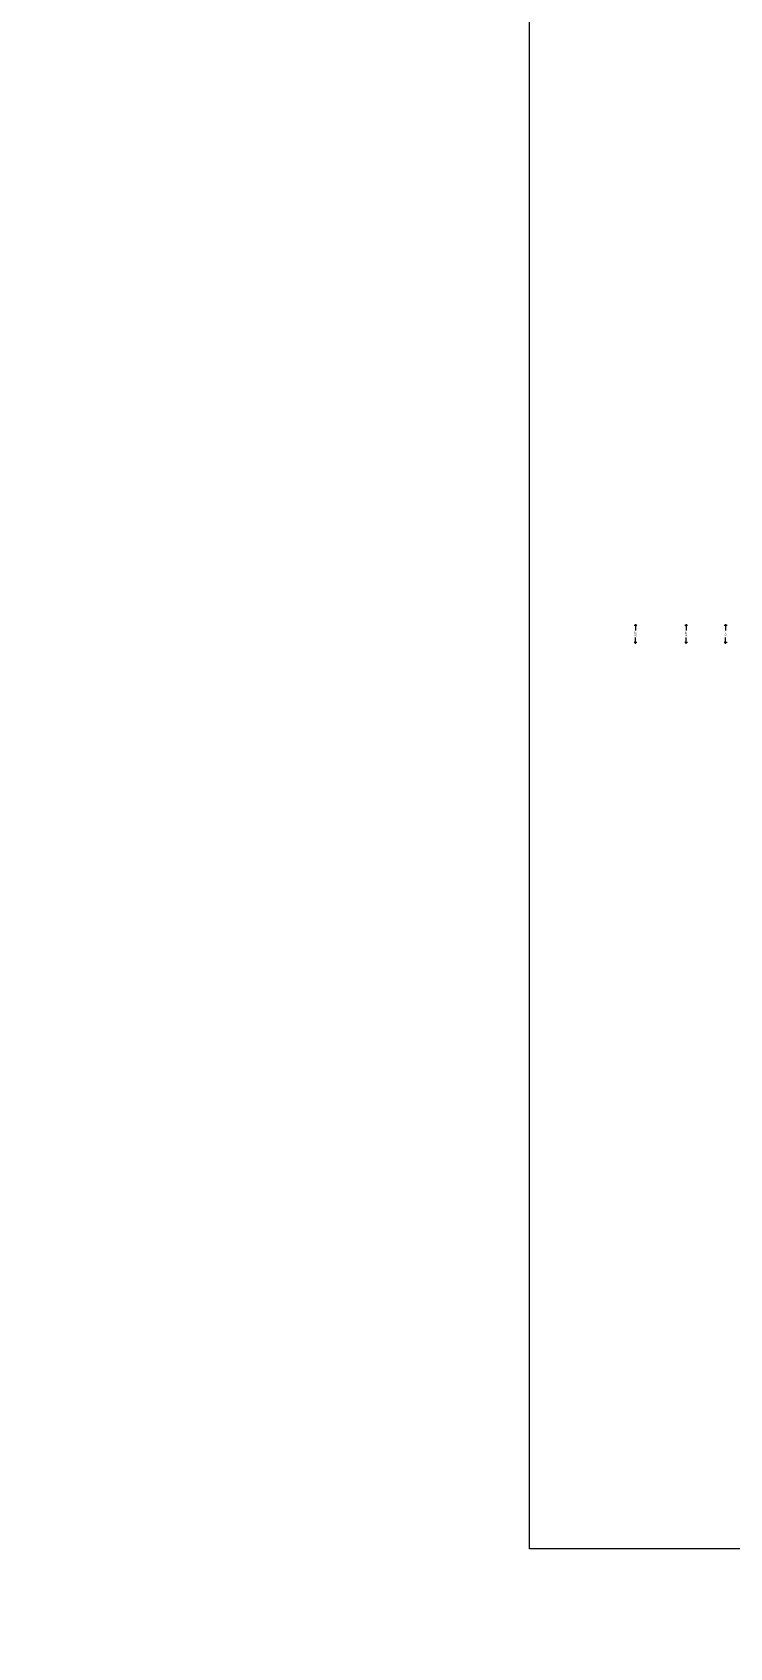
# Model space of a CAD drawing. Header units: metres. Extents: x 256329 to 886268, y -249371 to 355.
# Drawn here: x 286360.1 to 286416.1, y -1304.4 to -1174.6 of the extents above; entities that cross this region are included whole.
import ezdxf

# ---------------------------------------------------------------- set-up
doc = ezdxf.new("R2010")
doc.units = ezdxf.units.M
doc.header["$MEASUREMENT"] = 0
doc.header["$PDMODE"] = 35
doc.layers.get('0').update_dxf_attribs({"lineweight": 18})
doc.layers.get('Defpoints').update_dxf_attribs({"lineweight": 20})
doc.layers.add('BLK_2_FLR_5_EXIT_WIDTH_DOOR', color=1, linetype='Continuous', lineweight=0)
doc.layers.add('BLK_2_FLR_5_EXIT_WIDTH_STAIR', color=7, linetype='Continuous', lineweight=0)
doc.styles.get("Standard").update_dxf_attribs({"font": 'arial.ttf'})
doc.dimstyles.new('RM DIM', dxfattribs={"dimtxt": 0.15, "dimasz": 0.1, "dimexe": 0.1, "dimexo": 0.1, "dimgap": 0.09, "dimtad": 0, "dimzin": 0, "dimdsep": 46, "dimtxsty": 'Standard', "dimblk": 'OBLIQUE', "dimcen": 0, "dimdle": 0.1, "dimclrd": 147, "dimclre": 147, "dimclrt": 7, "dimadec": 0, "dimazin": 0, "dimtfac": 1, "dimtofl": 0, "dimtmove": 1, "dimatfit": 2, "dimfxl": 0.125, "dimtolj": 1, "dimtzin": 0, "dimlwd": -1, "dimlwe": -1, "dimarcsym": 0})

# ---------------------------------------------------------------- blocks, each defined once
blk = doc.blocks.new('_Oblique')
at = {"color": 0, "linetype": 'ByBlock', "lineweight": -2}
blk.add_line((-0.5, -0.5), (0.5, 0.5), dxfattribs=at)
blk = doc.blocks.new('*D1445')
at = {"layer": 'BLK_2_FLR_5_EXIT_WIDTH_DOOR', "color": 147, "ltscale": 0.1, "transparency": 16777216}
for p, q in [((286412.719966, -1222.284682), (286412.494966, -1222.284682)), ((286412.594966, -1222.184682), (286412.594966, -1222.692726)), ((286412.719966, -1223.656282), (286412.494966, -1223.656282)), ((286412.594966, -1223.756282), (286412.594966, -1223.248238))]:
    blk.add_line(p, q, dxfattribs=at)
at = {"layer": 'Defpoints', "color": 0, "ltscale": 0.1, "transparency": 16777216}
for p in [(286412.902029, -1222.284682), (286412.594966, -1223.656282), (286412.902029, -1223.656282)]:
    blk.add_point(p, dxfattribs=at)
at = {"layer": 'BLK_2_FLR_5_EXIT_WIDTH_DOOR', "color": 147, "ltscale": 0.1, "transparency": 16777216, "xscale": 0.1, "yscale": 0.1, "zscale": 0.1}
for p, rotation in [((286412.594966, -1222.284682), 90), ((286412.594966, -1223.656282), 270)]:
    blk.add_blockref('_Oblique', p, dxfattribs=dict(at, rotation=rotation))
at = {"layer": 'BLK_2_FLR_5_EXIT_WIDTH_DOOR', "color": 7, "ltscale": 0.1, "transparency": 16777216, "insert": (286412.594966, -1222.970482), "char_height": 0.15, "attachment_point": 5, "rotation": 90}
blk.add_mtext('\\A1;1.37', dxfattribs=at)
blk = doc.blocks.new('*D1446')
at = {"layer": 'BLK_2_FLR_5_EXIT_WIDTH_STAIR', "color": 147, "ltscale": 0.1, "transparency": 16777216}
for p, q in [((286415.893132, -1222.284682), (286415.668132, -1222.284682)), ((286415.768132, -1222.184682), (286415.768132, -1222.692726)), ((286415.893132, -1223.656282), (286415.668132, -1223.656282)), ((286415.768132, -1223.756282), (286415.768132, -1223.248238))]:
    blk.add_line(p, q, dxfattribs=at)
at = {"layer": 'Defpoints', "color": 0, "ltscale": 0.1, "transparency": 16777216}
for p in [(286416.075196, -1222.284682), (286415.768132, -1223.656282), (286416.075196, -1223.656282)]:
    blk.add_point(p, dxfattribs=at)
at = {"layer": 'BLK_2_FLR_5_EXIT_WIDTH_STAIR', "color": 147, "ltscale": 0.1, "transparency": 16777216, "xscale": 0.1, "yscale": 0.1, "zscale": 0.1}
for p, rotation in [((286415.768132, -1222.284682), 90), ((286415.768132, -1223.656282), 270)]:
    blk.add_blockref('_Oblique', p, dxfattribs=dict(at, rotation=rotation))
at = {"layer": 'BLK_2_FLR_5_EXIT_WIDTH_STAIR', "color": 7, "ltscale": 0.1, "transparency": 16777216, "insert": (286415.768132, -1222.970482), "char_height": 0.15, "attachment_point": 5, "rotation": 90}
blk.add_mtext('\\A1;1.37', dxfattribs=at)
blk = doc.blocks.new('*D1448')
at = {"layer": 'BLK_2_FLR_5_EXIT_WIDTH_DOOR', "color": 147, "ltscale": 0.1, "transparency": 16777216}
for p, q in [((286408.654907, -1222.284682), (286408.429907, -1222.284682)), ((286408.529907, -1222.184682), (286408.529907, -1222.692726)), ((286408.654907, -1223.656282), (286408.429907, -1223.656282)), ((286408.529907, -1223.756282), (286408.529907, -1223.248238))]:
    blk.add_line(p, q, dxfattribs=at)
at = {"layer": 'Defpoints', "color": 0, "ltscale": 0.1, "transparency": 16777216}
for p in [(286408.83697, -1222.284682), (286408.529907, -1223.656282), (286408.83697, -1223.656282)]:
    blk.add_point(p, dxfattribs=at)
at = {"layer": 'BLK_2_FLR_5_EXIT_WIDTH_DOOR', "color": 147, "ltscale": 0.1, "transparency": 16777216, "xscale": 0.1, "yscale": 0.1, "zscale": 0.1}
for p, rotation in [((286408.529907, -1222.284682), 90), ((286408.529907, -1223.656282), 270)]:
    blk.add_blockref('_Oblique', p, dxfattribs=dict(at, rotation=rotation))
at = {"layer": 'BLK_2_FLR_5_EXIT_WIDTH_DOOR', "color": 7, "ltscale": 0.1, "transparency": 16777216, "insert": (286408.529907, -1222.970482), "char_height": 0.15, "attachment_point": 5, "rotation": 90}
blk.add_mtext('\\A1;1.37', dxfattribs=at)

msp = doc.modelspace()

# ---------------------------------------------------------------- linework, layer by layer
at = {"color": 6, "ltscale": 0.05, "elevation": -101.239328}
msp.add_lwpolyline([(286400.027134, -1046.812313), (286507.277618, -1046.812313), (286507.277618, -1296.466204), (286400.027134, -1296.466204)], close=True, dxfattribs=at)

# ---------------------------------------------------------------- dimensions: what is measured, and where the dimension line sits
at = {"layer": 'BLK_2_FLR_5_EXIT_WIDTH_DOOR', "color": 1, "ltscale": 0.1}
for base, p1, p2, picture, middle in [((286408.529907, -1223.656282, -101.239328), (286408.83697, -1222.284682, -101.239328), (286408.83697, -1223.656282, -101.239328), '*D1448', (286408.529907, -1222.970482, -101.239328)), ((286412.594966, -1223.656282, -101.239328), (286412.902029, -1222.284682, -101.239328), (286412.902029, -1223.656282, -101.239328), '*D1445', (286412.594966, -1222.970482, -101.239328))]:
    dim = msp.add_linear_dim(base=base, p1=p1, p2=p2, angle=90, dimstyle='RM DIM', override={"dimfxlon": 1, "dimarcsym": 1}, dxfattribs=at)
    dim.commit()
    dim.dimension.update_dxf_attribs({"geometry": picture, "text_midpoint": middle})
at = {"layer": 'BLK_2_FLR_5_EXIT_WIDTH_STAIR', "color": 7, "ltscale": 0.1}
dim = msp.add_linear_dim(base=(286415.768132, -1223.656282, -101.239328), p1=(286416.075196, -1222.284682, -101.239328), p2=(286416.075196, -1223.656282, -101.239328), angle=90, dimstyle='RM DIM', override={"dimfxlon": 1, "dimarcsym": 1}, dxfattribs=at)
dim.commit()
dim.dimension.update_dxf_attribs({"geometry": '*D1446', "text_midpoint": (286415.768132, -1222.970482, -101.239328)})

doc.saveas('drawing.dxf')
